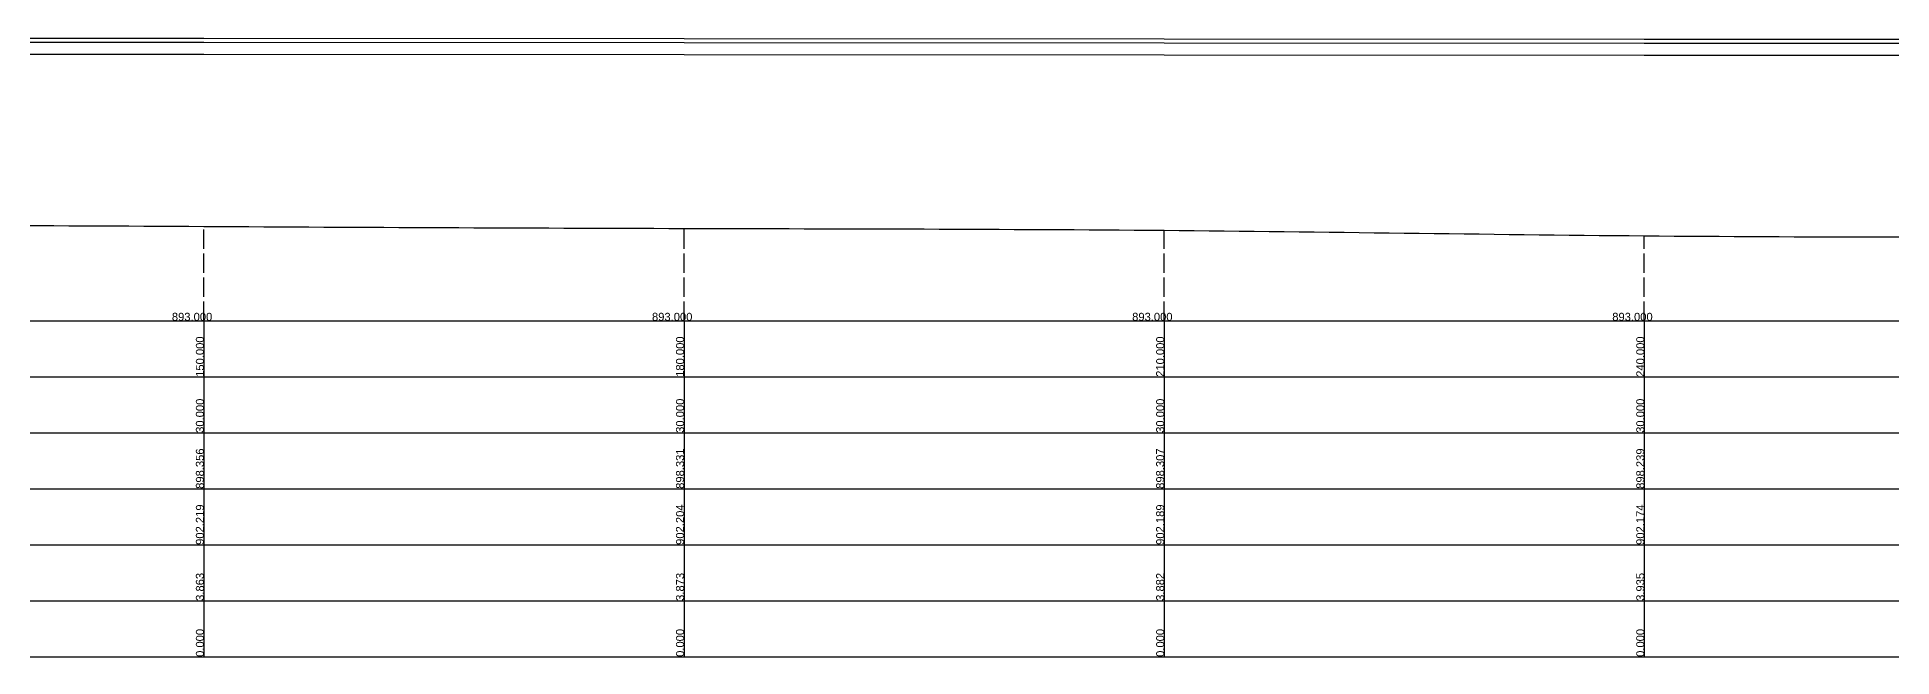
# Model space of a CAD drawing. Header units: millimetres. Extents: x 69 to 770, y 49 to 903.
# Drawn here: x 300.4 to 416.3, y 280.7 to 319.4 of the extents above; entities that cross this region are included whole.
import ezdxf

# ---------------------------------------------------------------- set-up
doc = ezdxf.new("R2010")
doc.units = ezdxf.units.MM
doc.linetypes.add('ACAD_ISO02W100', pattern=[15, 12, -3])
doc.linetypes.add('ACAD_ISO03W100', pattern=[30, 12, -18])
for name, color, linetype in [('Datum Level', 5, 'Continuous'), ('Existing RL', 84, 'Continuous'), ('Formation level', 1, 'Continuous'), ('General', 7, 'Continuous')]:
    doc.layers.add(name, color=color, linetype=linetype)
doc.styles.add('Annotative', font='arial.ttf')

# ---------------------------------------------------------------- blocks, each defined once
blk = doc.blocks.new('TY')
at = {"layer": 'Existing RL'}
blk.add_spline([(509.658, 1034.145), (539.658, 1034.075), (569.658, 1033.983), (599.658, 1032.734), (629.658, 1032.524), (659.658, 1032.524), (689.658, 1032.499), (719.658, 1032.475), (749.658, 1032.407), (779.658, 1032.394), (809.658, 1032.406), (839.658, 1032.374)], degree=3, dxfattribs=at)
blk = doc.blocks.new('LS')
at = {"layer": 'Datum Level'}
blk.add_lwpolyline([(497.16, 1027.17), (539.66, 1027.17), (569.66, 1027.17), (599.66, 1027.17), (629.66, 1027.17), (659.66, 1027.17), (689.66, 1027.17), (719.66, 1027.17), (749.66, 1027.17), (779.66, 1027.17), (809.66, 1027.17), (839.66, 1027.17)], dxfattribs=at)
at = {"layer": 'Formation level', "color": 8}
blk.add_lwpolyline([(509.66, 1044.9), (539.66, 1044.89), (569.66, 1044.87), (599.66, 1044.86), (629.66, 1044.84), (659.66, 1044.83), (689.66, 1044.81), (719.66, 1044.8), (749.66, 1044.78), (779.66, 1044.77), (809.66, 1044.75), (839.66, 1044.74)], dxfattribs=at)
at = {"layer": 'Formation level', "color": 4}
blk.add_lwpolyline([(509.66, 1044.65), (539.66, 1044.64), (569.66, 1044.62), (599.66, 1044.61), (629.66, 1044.59), (659.66, 1044.58), (689.66, 1044.56), (719.66, 1044.55), (749.66, 1044.53), (779.66, 1044.52), (809.66, 1044.5), (839.66, 1044.49)], dxfattribs=at)
at = {"layer": 'Formation level'}
blk.add_lwpolyline([(509.66, 1043.9), (539.66, 1043.89), (569.66, 1043.87), (599.66, 1043.86), (629.66, 1043.84), (659.66, 1043.83), (689.66, 1043.81), (719.66, 1043.8), (749.66, 1043.78), (779.66, 1043.77), (809.66, 1043.75), (839.66, 1043.74)], dxfattribs=at)
at = {"layer": 'General', "linetype": 'ACAD_ISO02W100', "ltscale": 0.1}
for p, q in [((659.66, 1027.17), (659.66, 1033.07)), ((689.66, 1027.17), (689.66, 1032.94)), ((719.66, 1027.17), (719.66, 1032.82)), ((749.66, 1027.17), (749.66, 1032.48))]:
    blk.add_line(p, q, dxfattribs=at)
at = {"layer": 'General'}
for p, q in [((659.66, 1027.17), (659.66, 1006.17)), ((689.66, 1027.17), (689.66, 1006.17)), ((719.66, 1027.17), (719.66, 1006.17)), ((749.66, 1027.17), (749.66, 1006.17)), ((497.16, 1023.67), (839.66, 1023.67)), ((497.16, 1020.17), (839.66, 1020.17)), ((497.16, 1016.67), (839.66, 1016.67)), ((497.16, 1016.67), (839.66, 1016.67)), ((497.16, 1013.17), (839.66, 1013.17)), ((497.16, 1009.67), (839.66, 1009.67)), ((497.16, 1006.17), (839.66, 1006.17))]:
    blk.add_line(p, q, dxfattribs=at)
at = {"layer": 'General', "linetype": 'ACAD_ISO03W100', "yscale": 5}
blk.add_blockref('TY', (0, -4129.55), dxfattribs=at)
at = {"layer": 'General', "style": 'Annotative'}
for p in [(657.66, 1027.17), (687.66, 1027.17), (717.66, 1027.17), (747.66, 1027.17)]:
    blk.add_text('893.000', height=0.5, dxfattribs=at).set_placement(p)
for s, p in [('150.000', (659.66, 1023.67)), ('180.000', (689.66, 1023.67)), ('210.000', (719.66, 1023.67)), ('240.000', (749.66, 1023.67)), ('30.000', (659.66, 1020.17)), ('30.000', (689.66, 1020.17)), ('30.000', (719.66, 1020.17)), ('30.000', (749.66, 1020.17)), ('898.356', (659.66, 1016.67)), ('898.331', (689.66, 1016.67)), ('898.307', (719.66, 1016.67)), ('898.239', (749.66, 1016.67)), ('902.219', (659.66, 1013.17)), ('902.204', (689.66, 1013.17)), ('902.189', (719.66, 1013.17)), ('902.174', (749.66, 1013.17)), ('3.863', (659.66, 1009.67)), ('3.873', (689.66, 1009.67)), ('3.882', (719.66, 1009.67)), ('3.935', (749.66, 1009.67)), ('0.000', (659.66, 1006.17)), ('0.000', (689.66, 1006.17)), ('0.000', (719.66, 1006.17)), ('0.000', (749.66, 1006.17))]:
    blk.add_text(s, height=0.5, rotation=90, dxfattribs=at).set_placement(p)

msp = doc.modelspace()

# ---------------------------------------------------------------- block references
at = {"layer": 'General', "linetype": 'ACAD_ISO03W100'}
msp.add_blockref('LS', (-348.8607, -725.47813), dxfattribs=at)

doc.saveas('drawing.dxf')
